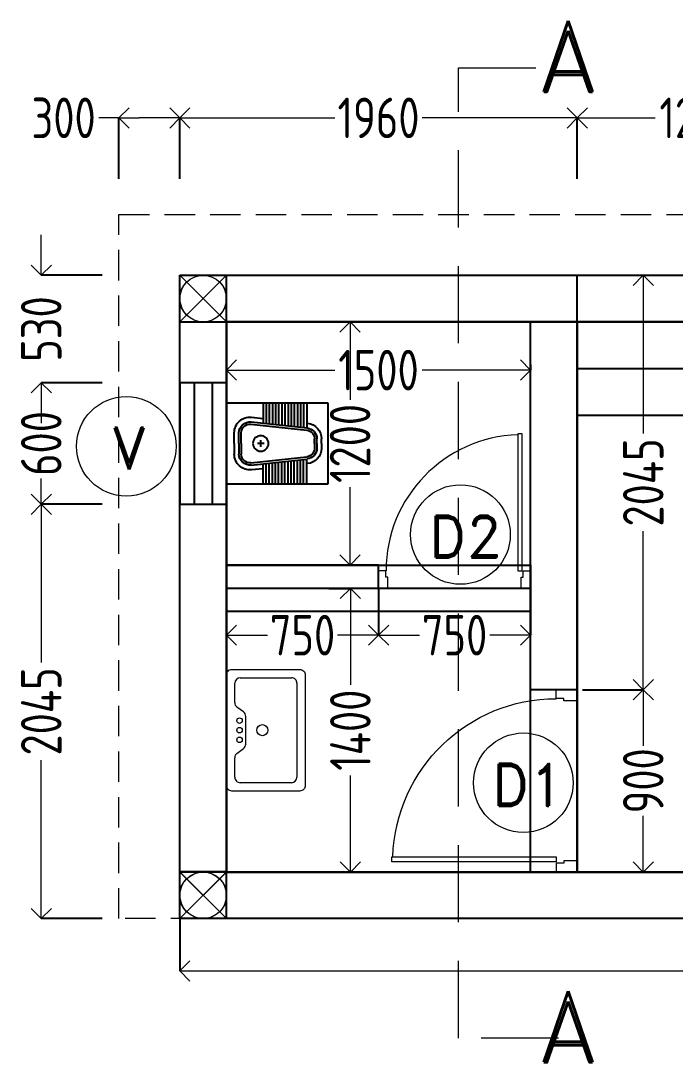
# Model space of a CAD drawing. Header units: inches. Extents: x -605 to 2991212, y -2872845 to 0.
# Drawn here: x 2269252 to 2272479, y -2790845 to -2785706 of the extents above; entities that cross this region are included whole.
import ezdxf

# ---------------------------------------------------------------- set-up
doc = ezdxf.new("R2010")
doc.units = ezdxf.units.IN
doc.header["$LTSCALE"] = 600
doc.header["$MEASUREMENT"] = 0
doc.linetypes.add('DASHED', pattern=[19.05, 12.7, -6.35])
doc.linetypes.add('DASHED2', pattern=[0.375, 0.25, -0.125])
for name, color, linetype in [('B-SANTECH', 123, 'Continuous'), ('RC BEAM', 130, 'Continuous'), ('SnT-ROAD', 25, 'Continuous')]:
    doc.layers.add(name, color=color, linetype=linetype)
for name, color, linetype, lineweight in [('DIM', 251, 'Continuous', 0), ('FURNITURE', 23, 'Continuous', 9), ('object dash', 250, 'DASHED', 5), ('OBJET', 251, 'Continuous', 9), ('PV_TEXT_ROMANS', 7, 'Continuous', 0), ('rRCC 2', 40, 'Continuous', 15), ('TEXT', 7, 'Continuous', 0)]:
    doc.layers.add(name, color=color, linetype=linetype, lineweight=lineweight)
doc.styles.add('DIM', font='geniso.shx', dxfattribs={"width": 0.85})
doc.styles.add('PV_ROMAND', font='romand.shx')
doc.dimstyles.new('ST-100', dxfattribs={"dimscale": 100, "dimtxt": 2.5, "dimasz": 2, "dimexe": 0.18, "dimexo": 0.0625, "dimgap": 0.2, "dimtad": 0, "dimdec": 0, "dimzin": 0, "dimdsep": 46, "dimtxsty": 'DIM', "dimblk": 'OPEN90', "dimcen": 0.09, "dimclrd": 256, "dimclrt": 7, "dimadec": 0, "dimazin": 0, "dimtfac": 1, "dimtdec": 0, "dimtofl": 0, "dimtmove": 0, "dimatfit": 3, "dimldrblk": 'OPEN90', "dimfxl": 1, "dimtolj": 1, "dimtzin": 0, "dimlwd": -1, "dimarcsym": 0})

# ---------------------------------------------------------------- blocks, each defined once
blk = doc.blocks.new('door1')
at = {"layer": 'FURNITURE', "ltscale": 10}
blk.add_line((-29102.45, -2427.68), (-29134.02, -2427.68), dxfattribs=at)
for points in [[(-29103.25, -2391.1), (-29103.25, -2423.54), (-29102.22, -2423.54), (-29102.22, -2391.1)], [(-29134.02, -2425.03), (-29134.47, -2425.03), (-29134.47, -2423.52), (-29136.24, -2423.52), (-29136.24, -2427.68), (-29134.02, -2427.68)], [(-29102.45, -2425.03), (-29102.01, -2425.03), (-29102.01, -2423.52), (-29100.24, -2423.52), (-29100.24, -2427.68), (-29102.45, -2427.68)]]:
    blk.add_lwpolyline(points, close=True, dxfattribs=at)
blk.add_arc((-29102.22, -2423.52), 32.24, 91.8346, 180, dxfattribs=at)
blk = doc.blocks.new('D1')
at = {"layer": 'TEXT'}
blk.add_circle((2456730.2, -2276732.2), 245.7, dxfattribs=at)
at = {"layer": 'TEXT', "insert": (2456573, -2276639.1), "char_height": 206.12, "attachment_point": 1, "style": 'PV_ROMAND'}
blk.add_mtext('D1', dxfattribs=at)
blk = doc.blocks.new('_Open90')
at = {"color": 0, "linetype": 'ByBlock', "lineweight": -2}
for p, q in [((0, 0), (-1, 0)), ((-0.5, 0.5), (0, 0)), ((0, 0), (-0.5, -0.5))]:
    blk.add_line(p, q, dxfattribs=at)
blk = doc.blocks.new('*D2512')
at = {"layer": 'Defpoints', "color": 0}
for p in [(2270266.3, -2787402.2), (2271766.3, -2787402.3), (2271766.3, -2787429.5)]:
    blk.add_point(p, dxfattribs=at)
at = {"layer": 'DIM', "color": 0, "linetype": 'ByBlock', "lineweight": -2}
for p, q in [((2270266.3, -2787402.2), (2270266.3, -2787429.4)), ((2271766.3, -2787402.3), (2271766.3, -2787429.5))]:
    blk.add_line(p, q, dxfattribs=at)
at = {"layer": 'DIM', "linetype": 'ByBlock'}
for p, q in [((2270366.3, -2787429.4), (2270800.7, -2787429.5)), ((2271666.3, -2787429.5), (2271231.9, -2787429.5))]:
    blk.add_line(p, q, dxfattribs=at)
at = {"layer": 'DIM', "xscale": 100, "yscale": 100, "zscale": 100}
for p, rotation in [((2270266.3, -2787429.4), 179.9956173130653), ((2271766.3, -2787429.5), 359.9956173130653)]:
    blk.add_blockref('_Open90', p, dxfattribs=dict(at, rotation=rotation))
at = {"layer": 'DIM', "color": 7, "insert": (2271016.3, -2787429.5), "char_height": 200, "attachment_point": 5, "rotation": 359.9956, "style": 'DIM'}
blk.add_mtext('\\A1;1500', dxfattribs=at)
blk = doc.blocks.new('*D2513')
at = {"layer": 'Defpoints', "color": 0}
for p in [(2270876, -2787191.6), (2270876, -2787191.6), (2270875.9, -2788391.6)]:
    blk.add_point(p, dxfattribs=at)
at = {"layer": 'DIM', "color": 0, "linetype": 'ByBlock', "lineweight": -2}
for p, q in [((2270876, -2787191.6), (2270876, -2787191.6)), ((2270875.9, -2788391.6), (2270875.9, -2788391.6))]:
    blk.add_line(p, q, dxfattribs=at)
at = {"layer": 'DIM', "linetype": 'ByBlock'}
for p, q in [((2270876, -2787291.6), (2270876, -2787576)), ((2270875.9, -2788291.6), (2270875.9, -2788007.2))]:
    blk.add_line(p, q, dxfattribs=at)
at = {"layer": 'DIM', "xscale": 100, "yscale": 100, "zscale": 100}
for p, rotation in [((2270876, -2787191.6), 89.99561731306525), ((2270875.9, -2788391.6), 269.9956173130652)]:
    blk.add_blockref('_Open90', p, dxfattribs=dict(at, rotation=rotation))
at = {"layer": 'DIM', "color": 7, "insert": (2270875.9, -2787791.6), "char_height": 200, "attachment_point": 5, "rotation": 89.9956, "style": 'DIM'}
blk.add_mtext('\\A1;1200', dxfattribs=at)
blk = doc.blocks.new('D2')
at = {"layer": 'TEXT'}
blk.add_circle((2458088.9, -2300413.6), 245.7, dxfattribs=at)
at = {"layer": 'TEXT', "insert": (2457931.8, -2300320.5), "char_height": 206.12, "attachment_point": 1, "style": 'PV_ROMAND'}
blk.add_mtext('D2', dxfattribs=at)
blk = doc.blocks.new('svsdsdcsd')
at = {"layer": 'OBJET', "linetype": 'ByBlock'}
for p, q in [((165027.08, -53632.21), (165041.39, -53632.21)), ((165026.23, -53640.84), (165026.23, -53633.05)), ((165042.23, -53633.05), (165042.23, -53640.84)), ((165031.46, -53640.33), (165030.7, -53641.34)), ((165036.34, -53640), (165032.13, -53640)), ((165037.77, -53641.34), (165037.01, -53640.33)), ((165030.02, -53641.68), (165027.08, -53641.68)), ((165041.39, -53641.68), (165038.44, -53641.68))]:
    blk.add_line(p, q, dxfattribs=at)
blk.add_lwpolyline([(165042.66, -53642.94), (165025.81, -53642.94, -0.414214), (165024.97, -53642.1), (165024.97, -53631.78, -0.414214), (165025.81, -53630.94), (165042.66, -53630.94, -0.414214), (165043.5, -53631.78), (165043.5, -53642.1, -0.414214)], format="xyb", close=True, dxfattribs=at)
for centre, radius in [((165034.23, -53637.47), 0.842), ((165032.77, -53640.95), 0.421), ((165034.23, -53640.95), 0.421), ((165035.7, -53640.95), 0.421)]:
    blk.add_circle(centre, radius, dxfattribs=at)
for centre, start, end in [((165027.08, -53633.05), 90, 180), ((165041.39, -53633.05), 0, 90), ((165032.13, -53640.84), 90, 143.1301), ((165036.34, -53640.84), 36.8699, 90), ((165027.08, -53640.84), 180, 270), ((165030.02, -53640.84), 270, 323.1301), ((165038.44, -53640.84), 216.8699, 270), ((165041.39, -53640.84), 270, 0)]:
    blk.add_arc(centre, 0.842, start, end, dxfattribs=at)
blk = doc.blocks.new('*D2514')
at = {"layer": 'Defpoints', "color": 0}
for p in [(2270771.3, -2788506.6), (2270771.3, -2789906.6), (2270877.3, -2789906.6)]:
    blk.add_point(p, dxfattribs=at)
at = {"layer": 'DIM', "color": 0, "linetype": 'ByBlock', "lineweight": -2}
for p, q in [((2270771.3, -2788506.6), (2270877.3, -2788506.6)), ((2270771.3, -2789906.6), (2270877.3, -2789906.6))]:
    blk.add_line(p, q, dxfattribs=at)
at = {"layer": 'DIM', "linetype": 'ByBlock'}
for p, q in [((2270877.3, -2788606.6), (2270877.3, -2788982.5)), ((2270877.3, -2789806.6), (2270877.3, -2789430.7))]:
    blk.add_line(p, q, dxfattribs=at)
at = {"layer": 'DIM', "xscale": 100, "yscale": 100, "zscale": 100}
for p, rotation in [((2270877.3, -2788506.6), 90), ((2270877.3, -2789906.6), 270)]:
    blk.add_blockref('_Open90', p, dxfattribs=dict(at, rotation=rotation))
at = {"layer": 'DIM', "color": 7, "insert": (2270877.3, -2789206.6), "char_height": 200, "attachment_point": 5, "rotation": 90, "style": 'DIM'}
blk.add_mtext('\\A1;1400', dxfattribs=at)
blk = doc.blocks.new('5TV')
at = {"layer": 'SnT-ROAD', "color": 5, "linetype": 'ByBlock'}
blk.add_lwpolyline([(2695000, -2336680.5), (2695000, -2337280.5), (2695230, -2337280.5), (2695230, -2336680.5)], close=True, dxfattribs=at)
for points in [[(2695070.9, -2337280.5), (2695070.9, -2336680.5)], [(2695159.1, -2337280.5), (2695159.1, -2336680.5)]]:
    blk.add_lwpolyline(points, dxfattribs=at)
blk = doc.blocks.new('V')
at = {"layer": 'TEXT'}
blk.add_circle((2924931.5, -2650683.9), 245.7, dxfattribs=at)
at = {"layer": 'TEXT', "insert": (2925023.1, -2650609.2), "char_height": 206.1, "attachment_point": 1, "rotation": 270, "style": 'PV_ROMAND'}
blk.add_mtext('V', dxfattribs=at)
blk = doc.blocks.new('*D2515')
at = {"layer": 'Defpoints', "color": 0}
for p in [(2270036.3, -2790136.6), (2282516.3, -2790136.6), (2282516.3, -2790394.7)]:
    blk.add_point(p, dxfattribs=at)
at = {"layer": 'DIM', "color": 0, "linetype": 'ByBlock', "lineweight": -2}
for p, q in [((2270036.3, -2790136.6), (2270036.3, -2790394.7)), ((2282516.3, -2790136.6), (2282516.3, -2790394.7))]:
    blk.add_line(p, q, dxfattribs=at)
at = {"layer": 'DIM', "linetype": 'ByBlock'}
for p, q in [((2270136.3, -2790394.7), (2275992.7, -2790394.7)), ((2282416.3, -2790394.7), (2276559.9, -2790394.7))]:
    blk.add_line(p, q, dxfattribs=at)
at = {"layer": 'DIM', "xscale": 100, "yscale": 100, "zscale": 100, "rotation": 180}
blk.add_blockref('_Open90', (2270036.3, -2790394.7), dxfattribs=at)
at = {"layer": 'DIM', "xscale": 100, "yscale": 100, "zscale": 100}
blk.add_blockref('_Open90', (2282516.3, -2790394.7), dxfattribs=at)
at = {"layer": 'DIM', "color": 7, "insert": (2276276.3, -2790394.7), "char_height": 200, "attachment_point": 5, "style": 'DIM'}
blk.add_mtext('\\A1;12480', dxfattribs=at)
blk = doc.blocks.new('TGR5B')
at = {"layer": 'B-SANTECH', "color": 251}
for p, q in [((2745802, -2720722), (2744229, -2720722)), ((2744229, -2720722), (2744229, -2721981)), ((2744556, -2720722), (2744556, -2721109)), ((2744605, -2720722), (2744605, -2721104)), ((2744653, -2720722), (2744653, -2721099)), ((2744701, -2720722), (2744701, -2721093)), ((2744750, -2720722), (2744750, -2721088)), ((2744798, -2720722), (2744798, -2721083)), ((2744847, -2720722), (2744847, -2721078)), ((2744895, -2720722), (2744895, -2721073)), ((2744944, -2720722), (2744944, -2721068)), ((2744992, -2720722), (2744992, -2721062)), ((2745040, -2720722), (2745040, -2721057)), ((2745089, -2720722), (2745089, -2721052)), ((2745137, -2720722), (2745137, -2721047)), ((2745186, -2720722), (2745186, -2721042)), ((2745234, -2720722), (2745234, -2721036)), ((2745802, -2721981), (2745802, -2720722)), ((2745421, -2721016), (2744550, -2721110)), ((2745413, -2720944), (2745234, -2720963)), ((2744556, -2721036), (2744542, -2721038)), ((2745425, -2721052), (2744553, -2721146)), ((2744326, -2721351), (2744326, -2721278)), ((2744398, -2721351), (2744398, -2721278)), ((2744434, -2721351), (2744434, -2721278)), ((2745270, -2721403), (2745270, -2721299)), ((2745572, -2721351), (2745572, -2721185)), ((2745609, -2721351), (2745609, -2721185)), ((2745681, -2721351), (2745681, -2721185)), ((2744326, -2721351), (2744326, -2721424)), ((2744398, -2721351), (2744398, -2721424)), ((2744434, -2721351), (2744434, -2721424)), ((2745218, -2721351), (2745322, -2721351)), ((2745572, -2721351), (2745572, -2721518)), ((2745609, -2721351), (2745609, -2721518)), ((2745681, -2721351), (2745681, -2721518)), ((2745421, -2721686), (2744550, -2721593)), ((2745425, -2721650), (2744553, -2721557)), ((2744556, -2721981), (2744556, -2721593)), ((2744605, -2721981), (2744605, -2721599)), ((2744653, -2721981), (2744653, -2721604)), ((2744701, -2721981), (2744701, -2721609)), ((2744750, -2721981), (2744750, -2721614)), ((2744798, -2721981), (2744798, -2721619)), ((2744847, -2721981), (2744847, -2721625)), ((2744895, -2721981), (2744895, -2721630)), ((2744944, -2721981), (2744944, -2721635)), ((2744992, -2721981), (2744992, -2721640)), ((2745040, -2721981), (2745040, -2721645)), ((2745089, -2721981), (2745089, -2721651)), ((2745137, -2721981), (2745137, -2721656)), ((2745186, -2721981), (2745186, -2721661)), ((2744556, -2721667), (2744542, -2721665)), ((2745234, -2721981), (2745234, -2721666)), ((2745413, -2721758), (2745234, -2721739)), ((2744229, -2721981), (2745802, -2721981))]:
    blk.add_line(p, q, dxfattribs=at)
blk.add_circle((2745270, -2721351), 121, dxfattribs=at)
for centre, radius, start, end in [((2745439, -2721185), 242, 0, 96.1155), ((2745439, -2721185), 169, 0, 96.1155), ((2744568, -2721278), 242, 96.1155, 180), ((2744568, -2721278), 169, 96.1155, 180), ((2744568, -2721278), 133, 96.1155, 180), ((2745439, -2721185), 133, 0, 96.1155), ((2744568, -2721424), 242, 180, 263.8845), ((2744568, -2721424), 169, 180, 263.8845), ((2744568, -2721424), 133, 180, 263.8845), ((2745439, -2721518), 242, 263.8845, 0), ((2745439, -2721518), 169, 263.8845, 0), ((2745439, -2721518), 133, 263.8845, 0)]:
    blk.add_arc(centre, radius, start, end, dxfattribs=at)
blk = doc.blocks.new('*D2526')
at = {"layer": 'Defpoints', "color": 0}
for p in [(2270266.3, -2788506.6), (2271016.3, -2788506.7), (2271016.3, -2788737.7)]:
    blk.add_point(p, dxfattribs=at)
at = {"layer": 'DIM', "color": 0, "linetype": 'ByBlock', "lineweight": -2}
for p, q in [((2270266.3, -2788506.6), (2270266.3, -2788737.7)), ((2271016.3, -2788506.7), (2271016.3, -2788737.7))]:
    blk.add_line(p, q, dxfattribs=at)
at = {"layer": 'DIM', "linetype": 'ByBlock'}
for p, q in [((2270366.3, -2788737.7), (2270468.2, -2788737.7)), ((2270916.3, -2788737.7), (2270814.4, -2788737.7))]:
    blk.add_line(p, q, dxfattribs=at)
at = {"layer": 'DIM', "xscale": 100, "yscale": 100, "zscale": 100, "rotation": 180}
blk.add_blockref('_Open90', (2270266.3, -2788737.7), dxfattribs=at)
at = {"layer": 'DIM', "xscale": 100, "yscale": 100, "zscale": 100}
blk.add_blockref('_Open90', (2271016.3, -2788737.7), dxfattribs=at)
at = {"layer": 'DIM', "color": 7, "insert": (2270641.3, -2788737.7), "char_height": 200, "attachment_point": 5, "style": 'DIM'}
blk.add_mtext('\\A1;750', dxfattribs=at)
blk = doc.blocks.new('*D2527')
at = {"layer": 'Defpoints', "color": 0}
for p in [(2271016.3, -2788506.6), (2271766.3, -2788506.6), (2271766.3, -2788737.7)]:
    blk.add_point(p, dxfattribs=at)
at = {"layer": 'DIM', "color": 0, "linetype": 'ByBlock', "lineweight": -2}
for p, q in [((2271016.3, -2788506.6), (2271016.3, -2788737.7)), ((2271766.3, -2788506.6), (2271766.3, -2788737.7))]:
    blk.add_line(p, q, dxfattribs=at)
at = {"layer": 'DIM', "linetype": 'ByBlock'}
for p, q in [((2271116.3, -2788737.7), (2271218.2, -2788737.7)), ((2271666.3, -2788737.7), (2271564.4, -2788737.7))]:
    blk.add_line(p, q, dxfattribs=at)
at = {"layer": 'DIM', "xscale": 100, "yscale": 100, "zscale": 100, "rotation": 180}
blk.add_blockref('_Open90', (2271016.3, -2788737.7), dxfattribs=at)
at = {"layer": 'DIM', "xscale": 100, "yscale": 100, "zscale": 100}
blk.add_blockref('_Open90', (2271766.3, -2788737.7), dxfattribs=at)
at = {"layer": 'DIM', "color": 7, "insert": (2271391.3, -2788737.7), "char_height": 200, "attachment_point": 5, "style": 'DIM'}
blk.add_mtext('\\A1;750', dxfattribs=at)
blk = doc.blocks.new('*D2538')
at = {"layer": 'Defpoints', "color": 0}
for p in [(2271996.3, -2786184.7), (2270036.3, -2786961.6), (2271996.3, -2786961.6)]:
    blk.add_point(p, dxfattribs=at)
at = {"layer": 'DIM', "color": 0, "linetype": 'ByBlock', "lineweight": -2}
for p, q in [((2270036.3, -2786484.7), (2270036.3, -2786184.7)), ((2271996.3, -2786484.7), (2271996.3, -2786184.7))]:
    blk.add_line(p, q, dxfattribs=at)
at = {"layer": 'DIM', "linetype": 'ByBlock'}
for p, q in [((2270136.3, -2786184.7), (2270800.4, -2786184.7)), ((2271896.3, -2786184.7), (2271232.2, -2786184.7))]:
    blk.add_line(p, q, dxfattribs=at)
at = {"layer": 'DIM', "xscale": 100, "yscale": 100, "zscale": 100, "rotation": 180}
blk.add_blockref('_Open90', (2270036.3, -2786184.7), dxfattribs=at)
at = {"layer": 'DIM', "xscale": 100, "yscale": 100, "zscale": 100}
blk.add_blockref('_Open90', (2271996.3, -2786184.7), dxfattribs=at)
at = {"layer": 'DIM', "color": 7, "insert": (2271016.3, -2786184.7), "char_height": 200, "attachment_point": 5, "style": 'DIM'}
blk.add_mtext('\\A1;1960', dxfattribs=at)
blk = doc.blocks.new('*D2539')
at = {"layer": 'Defpoints', "color": 0}
for p in [(2273196.3, -2786184.7), (2271996.3, -2786961.6), (2273196.3, -2786961.6)]:
    blk.add_point(p, dxfattribs=at)
at = {"layer": 'DIM', "color": 0, "linetype": 'ByBlock', "lineweight": -2}
for p, q in [((2271996.3, -2786484.7), (2271996.3, -2786184.7)), ((2273196.3, -2786484.7), (2273196.3, -2786184.7))]:
    blk.add_line(p, q, dxfattribs=at)
at = {"layer": 'DIM', "linetype": 'ByBlock'}
for p, q in [((2272096.3, -2786184.7), (2272380.7, -2786184.7)), ((2273096.3, -2786184.7), (2272811.9, -2786184.7))]:
    blk.add_line(p, q, dxfattribs=at)
at = {"layer": 'DIM', "xscale": 100, "yscale": 100, "zscale": 100, "rotation": 180}
blk.add_blockref('_Open90', (2271996.3, -2786184.7), dxfattribs=at)
at = {"layer": 'DIM', "xscale": 100, "yscale": 100, "zscale": 100}
blk.add_blockref('_Open90', (2273196.3, -2786184.7), dxfattribs=at)
at = {"layer": 'DIM', "color": 7, "insert": (2272596.3, -2786184.7), "char_height": 200, "attachment_point": 5, "style": 'DIM'}
blk.add_mtext('\\A1;1200', dxfattribs=at)
blk = doc.blocks.new('*D2550')
at = {"layer": 'Defpoints', "color": 0}
for p in [(2271996.3, -2786961.6), (2271944.4, -2789006.6), (2272321.9, -2789006.6)]:
    blk.add_point(p, dxfattribs=at)
at = {"layer": 'DIM', "color": 0, "linetype": 'ByBlock', "lineweight": -2}
for p, q in [((2272021.9, -2786961.6), (2272321.9, -2786961.6)), ((2272021.9, -2789006.6), (2272321.9, -2789006.6))]:
    blk.add_line(p, q, dxfattribs=at)
at = {"layer": 'DIM', "linetype": 'ByBlock'}
for p, q in [((2272321.9, -2787061.6), (2272321.9, -2787743.1)), ((2272321.9, -2788906.6), (2272321.9, -2788225.1))]:
    blk.add_line(p, q, dxfattribs=at)
at = {"layer": 'DIM', "xscale": 100, "yscale": 100, "zscale": 100}
for p, rotation in [((2272321.9, -2786961.6), 90), ((2272321.9, -2789006.6), 270)]:
    blk.add_blockref('_Open90', p, dxfattribs=dict(at, rotation=rotation))
at = {"layer": 'DIM', "color": 7, "insert": (2272321.9, -2787984.1), "char_height": 200, "attachment_point": 5, "rotation": 90, "style": 'DIM'}
blk.add_mtext('\\A1;2045', dxfattribs=at)
blk = doc.blocks.new('*D2551')
at = {"layer": 'Defpoints', "color": 0}
for p in [(2271996.4, -2789006.6), (2271996.4, -2789906.6), (2272321.9, -2789906.6)]:
    blk.add_point(p, dxfattribs=at)
at = {"layer": 'DIM', "color": 0, "linetype": 'ByBlock', "lineweight": -2}
for p, q in [((2272021.9, -2789006.6), (2272321.9, -2789006.6)), ((2272021.9, -2789906.6), (2272321.9, -2789906.6))]:
    blk.add_line(p, q, dxfattribs=at)
at = {"layer": 'DIM', "linetype": 'ByBlock'}
for p, q in [((2272321.9, -2789106.6), (2272321.9, -2789283.5)), ((2272321.9, -2789806.6), (2272321.9, -2789629.7))]:
    blk.add_line(p, q, dxfattribs=at)
at = {"layer": 'DIM', "xscale": 100, "yscale": 100, "zscale": 100}
for p, rotation in [((2272321.9, -2789006.6), 90), ((2272321.9, -2789906.6), 270)]:
    blk.add_blockref('_Open90', p, dxfattribs=dict(at, rotation=rotation))
at = {"layer": 'DIM', "color": 7, "insert": (2272321.9, -2789456.6), "char_height": 200, "attachment_point": 5, "rotation": 90, "style": 'DIM'}
blk.add_mtext('\\A1;900', dxfattribs=at)
blk = doc.blocks.new('*D2553')
at = {"layer": 'Defpoints', "color": 0}
for p in [(2270036.3, -2786961.6), (2269352.9, -2787491.6), (2270036.3, -2787491.6)]:
    blk.add_point(p, dxfattribs=at)
at = {"layer": 'DIM', "linetype": 'ByBlock'}
for p, q in [((2269352.9, -2786861.6), (2269352.9, -2786761.6)), ((2269352.9, -2787591.6), (2269352.9, -2787691.6))]:
    blk.add_line(p, q, dxfattribs=at)
at = {"layer": 'DIM', "color": 0, "linetype": 'ByBlock', "lineweight": -2}
for p, q in [((2269652.9, -2786961.6), (2269352.9, -2786961.6)), ((2269652.9, -2787491.6), (2269352.9, -2787491.6))]:
    blk.add_line(p, q, dxfattribs=at)
at = {"layer": 'DIM', "xscale": 100, "yscale": 100, "zscale": 100}
for p, rotation in [((2269352.9, -2786961.6), 270), ((2269352.9, -2787491.6), 90)]:
    blk.add_blockref('_Open90', p, dxfattribs=dict(at, rotation=rotation))
at = {"layer": 'DIM', "color": 7, "insert": (2269352.9, -2787226.6), "char_height": 200, "attachment_point": 5, "rotation": 90, "style": 'DIM'}
blk.add_mtext('\\A1;530', dxfattribs=at)
blk = doc.blocks.new('*D2554')
at = {"layer": 'Defpoints', "color": 0}
for p in [(2270036.3, -2787491.6), (2269352.9, -2788091.6), (2270036.3, -2788091.6)]:
    blk.add_point(p, dxfattribs=at)
at = {"layer": 'DIM', "color": 0, "linetype": 'ByBlock', "lineweight": -2}
for p, q in [((2269652.9, -2787491.6), (2269352.9, -2787491.6)), ((2269652.9, -2788091.6), (2269352.9, -2788091.6))]:
    blk.add_line(p, q, dxfattribs=at)
at = {"layer": 'DIM', "linetype": 'ByBlock'}
for p, q in [((2269352.9, -2787591.6), (2269352.9, -2787618.5)), ((2269352.9, -2787991.6), (2269352.9, -2787964.7))]:
    blk.add_line(p, q, dxfattribs=at)
at = {"layer": 'DIM', "xscale": 100, "yscale": 100, "zscale": 100}
for p, rotation in [((2269352.9, -2787491.6), 90), ((2269352.9, -2788091.6), 270)]:
    blk.add_blockref('_Open90', p, dxfattribs=dict(at, rotation=rotation))
at = {"layer": 'DIM', "color": 7, "insert": (2269352.9, -2787791.6), "char_height": 200, "attachment_point": 5, "rotation": 90, "style": 'DIM'}
blk.add_mtext('\\A1;600', dxfattribs=at)
blk = doc.blocks.new('*D2555')
at = {"layer": 'Defpoints', "color": 0}
for p in [(2270036.3, -2788091.6), (2269352.9, -2790136.6), (2270036.3, -2790136.6)]:
    blk.add_point(p, dxfattribs=at)
at = {"layer": 'DIM', "color": 0, "linetype": 'ByBlock', "lineweight": -2}
for p, q in [((2269652.9, -2788091.6), (2269352.9, -2788091.6)), ((2269652.9, -2790136.6), (2269352.9, -2790136.6))]:
    blk.add_line(p, q, dxfattribs=at)
at = {"layer": 'DIM', "linetype": 'ByBlock'}
for p, q in [((2269352.9, -2788191.6), (2269352.9, -2788873.1)), ((2269352.9, -2790036.6), (2269352.9, -2789355.1))]:
    blk.add_line(p, q, dxfattribs=at)
at = {"layer": 'DIM', "xscale": 100, "yscale": 100, "zscale": 100}
for p, rotation in [((2269352.9, -2788091.6), 90), ((2269352.9, -2790136.6), 270)]:
    blk.add_blockref('_Open90', p, dxfattribs=dict(at, rotation=rotation))
at = {"layer": 'DIM', "color": 7, "insert": (2269352.9, -2789114.1), "char_height": 200, "attachment_point": 5, "rotation": 90, "style": 'DIM'}
blk.add_mtext('\\A1;2045', dxfattribs=at)
blk = doc.blocks.new('*D2557')
at = {"layer": 'Defpoints', "color": 0}
for p in [(2269736.2, -2786184.7), (2269736.2, -2786661.6), (2270036.3, -2786961.6)]:
    blk.add_point(p, dxfattribs=at)
at = {"layer": 'DIM', "linetype": 'ByBlock'}
for p, q in [((2269736.2, -2786184.7), (2269636.2, -2786184.7)), ((2269936.3, -2786184.7), (2269836.2, -2786184.7))]:
    blk.add_line(p, q, dxfattribs=at)
at = {"layer": 'DIM', "color": 0, "linetype": 'ByBlock', "lineweight": -2}
for p, q in [((2269736.2, -2786484.7), (2269736.2, -2786184.7)), ((2270036.3, -2786484.7), (2270036.3, -2786184.7))]:
    blk.add_line(p, q, dxfattribs=at)
at = {"layer": 'DIM', "xscale": 100, "yscale": 100, "zscale": 100, "rotation": 180}
blk.add_blockref('_Open90', (2269736.2, -2786184.7), dxfattribs=at)
at = {"layer": 'DIM', "xscale": 100, "yscale": 100, "zscale": 100}
blk.add_blockref('_Open90', (2270036.3, -2786184.7), dxfattribs=at)
at = {"layer": 'DIM', "color": 7, "insert": (2269463.2, -2786184.7), "char_height": 200, "attachment_point": 5, "style": 'DIM'}
blk.add_mtext('\\A1;300', dxfattribs=at)
blk = doc.blocks.new('e32cx')
at = {"layer": 'DIM', "linetype": 'DASHED2'}
blk.add_lwpolyline([(2269736.2, -2786661.6), (2282516.3, -2786661.6), (2282516.3, -2790136.6), (2269736.2, -2790136.6)], close=True, dxfattribs=at)
at = {"layer": 'DIM', "color": 3, "linetype": 'ByBlock'}
for centre in [(2270151.3, -2787076.6), (2270151.3, -2790021.6)]:
    blk.add_circle(centre, 115, dxfattribs=at)
at = {"layer": 'object dash', "color": 1, "ltscale": 0.05}
blk.add_lwpolyline([(2271903.4, -2790726.3), (2271410.3, -2790726.3), (2271410.3, -2785937.1), (2271903.4, -2785937.1)], dxfattribs=at)
at = {"layer": 'rRCC 2', "color": 6}
for p, q in [((2270266.3, -2786961.6), (2270036.3, -2787191.6)), ((2270266.3, -2787191.6), (2270036.3, -2786961.6)), ((2270266.3, -2790136.6), (2270036.3, -2789906.6)), ((2270266.3, -2789906.6), (2270036.3, -2790136.6))]:
    blk.add_line(p, q, dxfattribs=at)
for points in [[(2270266.3, -2786961.6), (2270036.3, -2786961.6), (2270036.3, -2787191.6), (2270266.3, -2787191.6)], [(2270266.3, -2790136.6), (2270036.3, -2790136.6), (2270036.3, -2789906.6), (2270266.3, -2789906.6)]]:
    blk.add_lwpolyline(points, close=True, dxfattribs=at)
at = {"layer": 'SnT-ROAD', "color": 0, "linetype": 'ByBlock'}
blk.add_lwpolyline([(2270036.3, -2786961.6), (2282516.3, -2786961.6), (2282516.3, -2790136.6), (2270036.3, -2790136.6)], close=True, dxfattribs=at)
for points in [[(2271996.3, -2789906.6), (2271996.3, -2786961.6)], [(2270266.3, -2788391.6), (2270266.3, -2787191.6), (2271766.3, -2787191.6)], [(2271766.3, -2789006.6), (2271766.3, -2787191.6)], [(2271996.3, -2787191.6), (2273196.3, -2787191.6)], [(2271996.3, -2787421.6), (2273196.3, -2787421.6)], [(2271996.3, -2787651.6), (2273196.3, -2787651.6)], [(2271016.3, -2788391.6), (2270266.3, -2788391.6)], [(2271016.3, -2788506.6), (2271016.3, -2788391.6)], [(2273196.3, -2789906.6), (2270266.3, -2789906.6), (2270266.3, -2788506.6)], [(2271766.3, -2788506.6), (2270266.3, -2788506.6)], [(2271996.4, -2789006.6), (2271766.3, -2789006.6)], [(2273196.3, -2789906.6), (2271996.3, -2789906.6)]]:
    blk.add_lwpolyline(points, dxfattribs=at)
at = {"xscale": 32.38636363635602, "yscale": 32.38636363635602, "zscale": 32.38636363635602, "rotation": 269.9956173242718}
blk.add_blockref('svsdsdcsd', (4007975, 2555519.2), dxfattribs=at)
at = {"layer": 'DIM', "linetype": 'ByBlock', "rotation": 89.99999999997011}
blk.add_blockref('V', (-380911.7, -5712737), dxfattribs=at)
at = {"layer": 'FURNITURE'}
for p, xscale, yscale, zscale, rotation in [((2878025.1, -2737976.4), 20.83333333353719, 20.83333333353719, 20.83333333353719, 359.9956173242718), ((2211248.7, -3517407.9), -25.00000000022912, 25.00000000022915, 25.00000000022915, 89.99561732427173)]:
    blk.add_blockref('door1', p, dxfattribs=dict(at, xscale=xscale, yscale=yscale, zscale=zscale, rotation=rotation))
at = {"layer": 'SnT-ROAD', "color": 1, "linetype": 'ByBlock', "rotation": 179.995617666212}
blk.add_blockref('5TV', (4965087.5, -5124978.2), dxfattribs=at)
at = {"layer": 'SnT-ROAD', "color": 1, "linetype": 'ByBlock', "xscale": -0.3177220049753496, "yscale": 0.3177220049753496, "zscale": 0.3177220049753496}
blk.add_blockref('TGR5B', (3142668.1, -1923158.4), dxfattribs=at)
at = {"layer": 'SnT-ROAD', "color": 4, "linetype": 'ByBlock', "rotation": 359.9956173242718}
for name, p in [('D2', (-186492.6, -487639.4)), ('D1', (-184825.2, -512546))]:
    blk.add_blockref(name, p, dxfattribs=at)
at = {"layer": 'PV_TEXT_ROMANS', "char_height": 350, "attachment_point": 3, "style": 'PV_ROMAND'}
for insert in [(2272126.8, -2785705.7), (2272126.8, -2790495)]:
    blk.add_mtext('\\pxqc;A', dxfattribs=dict(at, insert=insert))
at = {"layer": 'DIM', "linetype": 'ByBlock'}
for base, p1, p2, override, picture, middle in [((2269736.2, -2786184.7), (2270036.3, -2786961.6), (2269736.2, -2786661.6), {"dimtxt": 2, "dimasz": 1, "dimexe": 0, "dimexo": 0, "dimblk": 'Open90', "dimfxl": 3, "dimfxlon": 1, "dimtfillclr": 256, "dimarcsym": 1}, '*D2557', (2269463.2, -2786184.7)), ((2271996.3, -2786184.7), (2270036.3, -2786961.6), (2271996.3, -2786961.6), {"dimtxt": 2, "dimasz": 1, "dimexe": 0, "dimexo": 0, "dimblk": 'Open90', "dimfxl": 3, "dimfxlon": 1, "dimtfillclr": 256, "dimarcsym": 1}, '*D2538', (2271016.3, -2786184.7)), ((2273196.3, -2786184.7), (2271996.3, -2786961.6), (2273196.3, -2786961.6), {"dimtxt": 2, "dimasz": 1, "dimexe": 0, "dimexo": 0, "dimtmove": 1, "dimfxl": 3, "dimfxlon": 1, "dimtfillclr": 256, "dimarcsym": 1}, '*D2539', (2272596.3, -2786184.7)), ((2271016.3, -2788737.7), (2270266.3, -2788506.6), (2271016.3, -2788506.7), {"dimtxt": 2, "dimasz": 1, "dimexe": 0, "dimexo": 0, "dimblk": 'Open90', "dimfxl": 3, "dimfxlon": 1, "dimtfillclr": 256, "dimarcsym": 1}, '*D2526', (2270641.3, -2788737.7)), ((2271766.3, -2788737.7), (2271016.3, -2788506.6), (2271766.3, -2788506.6), {"dimtxt": 2, "dimasz": 1, "dimexe": 0, "dimexo": 0, "dimblk": 'Open90', "dimfxl": 3, "dimfxlon": 1, "dimtfillclr": 256, "dimarcsym": 1}, '*D2527', (2271391.3, -2788737.7)), ((2282516.3, -2790394.7), (2270036.3, -2790136.6), (2282516.3, -2790136.6), {"dimtxt": 2, "dimasz": 1, "dimexe": 0, "dimexo": 0, "dimblk": 'Open90', "dimfxl": 3, "dimfxlon": 1, "dimtfillclr": 256, "dimarcsym": 1}, '*D2515', (2276276.3, -2790394.7))]:
    dim = blk.add_linear_dim(base=base, p1=p1, p2=p2, dimstyle='ST-100', override=override, dxfattribs=at)
    dim.commit()
    dim.dimension.update_dxf_attribs({"geometry": picture, "text_midpoint": middle})
for base, p1, p2, angle, picture, middle in [((2269352.9, -2787491.6), (2270036.3, -2786961.6), (2270036.3, -2787491.6), 90, '*D2553', (2269352.9, -2787226.6)), ((2272321.9, -2789006.6), (2271996.3, -2786961.6), (2271944.4, -2789006.6), 90, '*D2550', (2272321.9, -2787984.1)), ((2270876, -2787191.6), (2270875.9, -2788391.6), (2270876, -2787191.6), 89.9956, '*D2513', (2270875.9, -2787791.6)), ((2271766.3, -2787429.5), (2270266.3, -2787402.2), (2271766.3, -2787402.3), 359.9956, '*D2512', (2271016.3, -2787429.5)), ((2269352.9, -2788091.6), (2270036.3, -2787491.6), (2270036.3, -2788091.6), 90, '*D2554', (2269352.9, -2787791.6)), ((2269352.9, -2790136.6), (2270036.3, -2788091.6), (2270036.3, -2790136.6), 90, '*D2555', (2269352.9, -2789114.1)), ((2270877.3, -2789906.6), (2270771.3, -2788506.6), (2270771.3, -2789906.6), 90, '*D2514', (2270877.3, -2789206.6)), ((2272321.9, -2789906.6), (2271996.4, -2789006.6), (2271996.4, -2789906.6), 90, '*D2551', (2272321.9, -2789456.6))]:
    dim = blk.add_linear_dim(base=base, p1=p1, p2=p2, angle=angle, dimstyle='ST-100', override={"dimtxt": 2, "dimasz": 1, "dimexe": 0, "dimexo": 0, "dimblk": 'Open90', "dimfxl": 3, "dimfxlon": 1, "dimtfillclr": 256, "dimarcsym": 1}, dxfattribs=at)
    dim.commit()
    dim.dimension.update_dxf_attribs({"geometry": picture, "text_midpoint": middle})

msp = doc.modelspace()

# ---------------------------------------------------------------- linework, layer by layer
at = {"color": 1}
for points in [[(2270266.5, -2786961.6), (2273196.3, -2786961.6), (2273196.3, -2787191.6), (2270266.5, -2787191.6)], [(2270036.3, -2787191.6), (2270266.5, -2787191.6), (2270266.5, -2789906.4), (2270036.3, -2789906.4)], [(2271996.4, -2789906.6), (2271766.3, -2789906.6), (2271766.3, -2787191.6), (2271996.4, -2787191.6)], [(2270266.3, -2788391.6), (2271766.3, -2788391.6), (2271766.3, -2788621.6), (2270266.3, -2788621.6)], [(2270266.3, -2789906.9), (2273196.3, -2789906.9), (2273196.3, -2790136.6), (2270266.3, -2790136.6)]]:
    msp.add_lwpolyline(points, close=True, dxfattribs=at)
at = {"layer": 'DIM', "color": 3, "linetype": 'ByBlock'}
for centre in [(2270151.5, -2787076.4), (2270151.5, -2790021.4)]:
    msp.add_circle(centre, 115, dxfattribs=at)
at = {"layer": 'rRCC 2', "color": 6}
for p, q in [((2270266.5, -2786961.4), (2270036.5, -2787191.4)), ((2270266.5, -2787191.4), (2270036.5, -2786961.4)), ((2270266.5, -2789906.4), (2270036.5, -2790136.4)), ((2270266.5, -2790136.4), (2270036.5, -2789906.4))]:
    msp.add_line(p, q, dxfattribs=at)
for points in [[(2270266.5, -2786961.4), (2270036.5, -2786961.4), (2270036.5, -2787191.4), (2270266.5, -2787191.4)], [(2270266.5, -2789906.4), (2270036.5, -2789906.4), (2270036.5, -2790136.4), (2270266.5, -2790136.4)]]:
    msp.add_lwpolyline(points, close=True, dxfattribs=at)

# ---------------------------------------------------------------- block references
at = {"layer": 'RC BEAM'}
msp.add_blockref('e32cx', (0, 0), dxfattribs=at)

doc.saveas('drawing.dxf')
